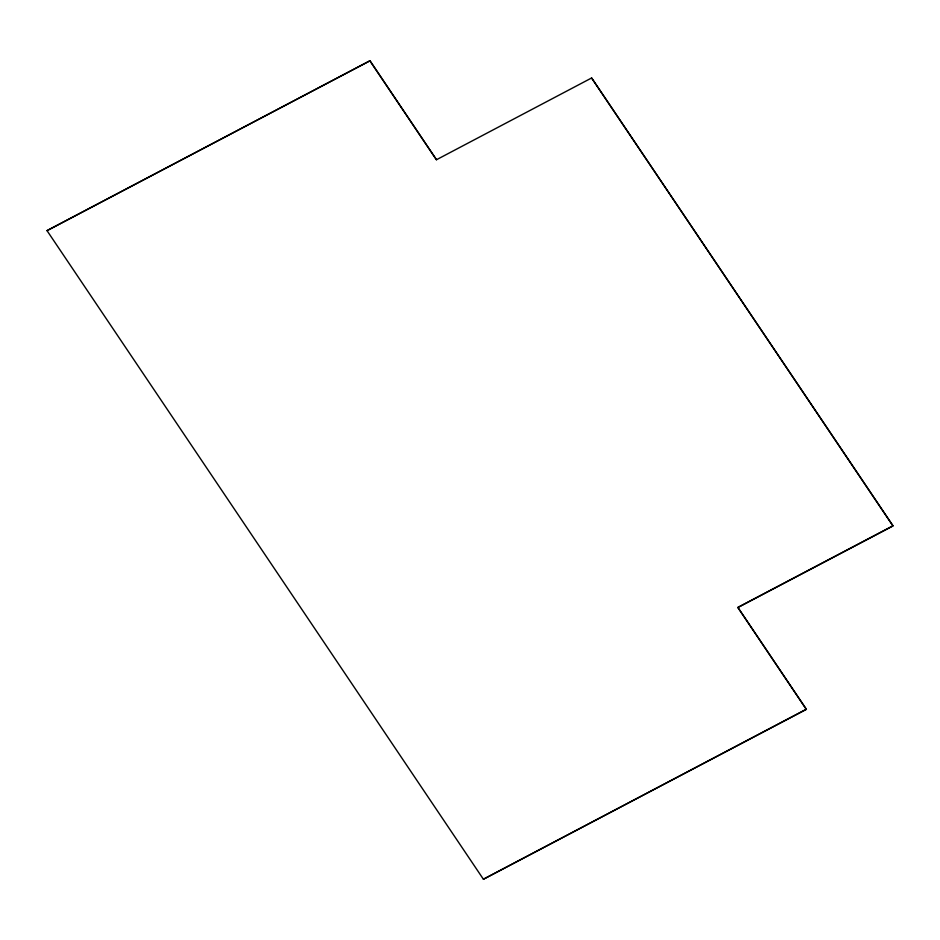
<?xml version="1.0" encoding="UTF-8"?>
<svg xmlns="http://www.w3.org/2000/svg" width="940" height="940" viewBox="0 0 940 940"><rect width="100%" height="100%" fill="white"/><g stroke="black" fill="none" stroke-linecap="round" stroke-linejoin="round"><path stroke-width="1.41" d="M47.024 230.641L369.996 60.759L47.024 230.641L483.407 879.241L806.379 709.359L737.877 607.381L893 525.789L591.613 77.973L436.466 159.741L369.972 60.936M436.466 159.741L369.996 60.759M483.407 879.241L806.403 709.183M591.613 77.973L892.977 525.954L737.865 607.545L806.379 709.359"/></g></svg>
